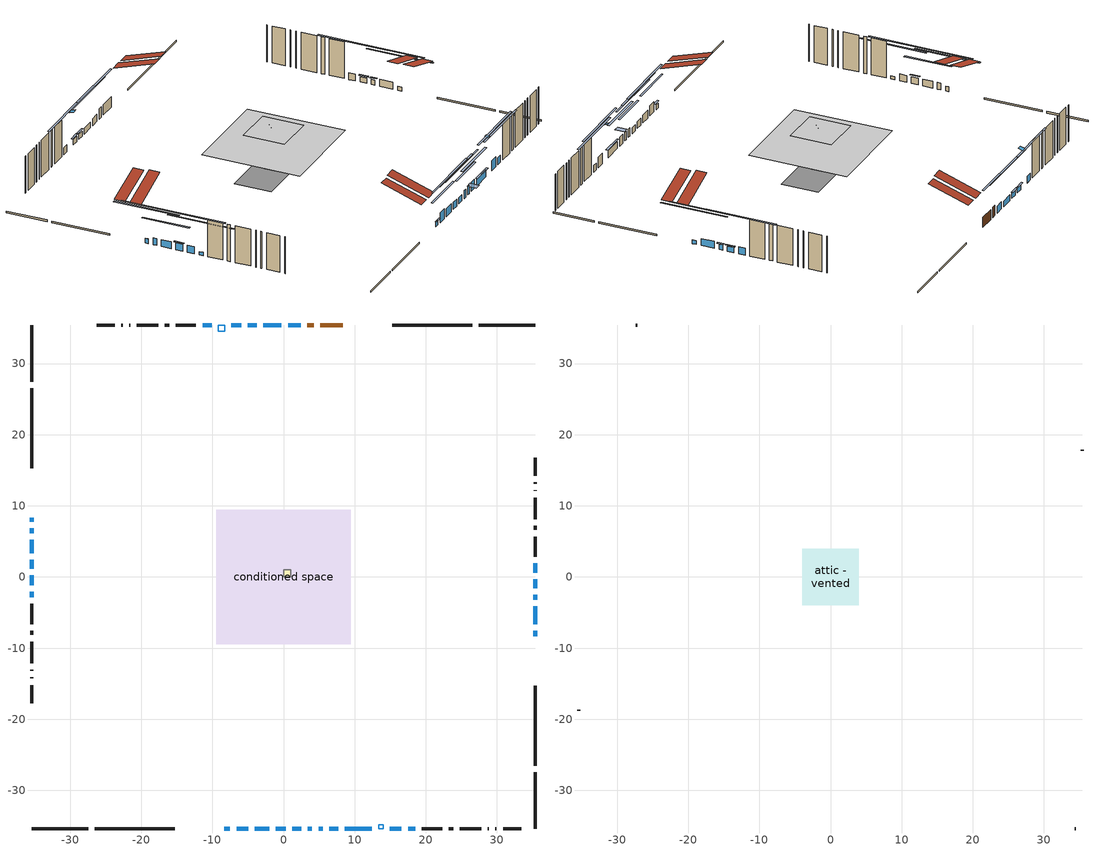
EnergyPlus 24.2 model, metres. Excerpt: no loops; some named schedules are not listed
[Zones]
air source heat pump airloop ret air zone
 floor adiabatic (AdiabaticConst): 0,0 0,1 1,1 1,0 z0
 wall adiabatic (AdiabaticConst): 1,0 1,1 0,1 0,0 1,0 z0:1
 ceiling adiabatic (AdiabaticConst): 1,0 1,1 0,1 0,0 z1
conditioned space
 floor outside (Floor1 construction): -1.18,-1.18 -1.18,1.18 1.18,1.18 1.18,-1.18 z0
 floor adiabatic (AdiabaticFloorConstruction): -9.48,-9.48 -9.48,9.48 9.48,9.48 9.48,-9.48 z4.88
 floor foundation (Slab1 construction): -8.59,-3.6 -8.59,3.6 8.59,3.6 8.59,-3.6 z0
 wall outside (RimJoist1 construction): 35.42,35.42 27.43,35.42 / -35.42,-35.42 -27.43,-35.42 / -35.42,35.42 -35.42,27.43 / 35.42,-35.42 35.42,-27.43 z0:0.3
 wall outside (RimJoist2 construction): 26.5,35.42 15.3,35.42 / -26.5,-35.42 -15.3,-35.42 / -35.42,26.5 -35.42,15.3 / 35.42,-26.5 35.42,-15.3 z0:0.3
 wall outside (AdiabaticWallConstruction 1): 8.35,35.42 5.16,35.42 / 4.23,35.42 3.34,35.42 z0:2.03
 wall outside (AdiabaticWallConstruction): -8.35,-35.42 -7.53,-35.42 / -35.42,8.35 -35.42,7.79 z0:0.92; 35.42,-8.35 35.42,-7.58 z0:0.76; 35.42,-6.66 35.42,-4.11 / 2.42,35.42 0.64,35.42 / -1.06,-35.42 0.31,-35.42 / -35.42,6.86 -35.42,6.17 / -35.42,5.25 -35.42,3.34 / 35.42,0.63 35.42,1.9 / 8.61,-35.42 12.43,-35.42 / -35.42,2.41 -35.42,1.14 / -10.1,35.42 -11.38,35.42 / 17.51,-35.42 18.53,-35.42 / -35.42,0.21 -35.42,-1.16 z0:1.37; -0.29,35.42 -2.83,35.42 z0:1.12; -6.61,-35.42 -4.95,-35.42 / 14.93,-35.42 16.58,-35.42 z0:2.03; -4.02,-35.42 -1.99,-35.42 z0:1.58; 1.24,-35.42 2.51,-35.42 z0:1.17; 3.44,-35.42 4,-35.42 / 4.92,-35.42 5.48,-35.42 z0:1.63; 35.42,-3.19 35.42,-2.5 / 35.42,-1.57 35.42,-0.3 / -3.76,35.42 -5.03,35.42 / -5.96,35.42 -7.33,35.42 z0:1.02; 6.41,-35.42 7.68,-35.42 z0:1.78; -35.42,-2.09 -35.42,-2.85 z0:0.61
 wall outside (Wall1 construction): -12.3,35.42 -15.16,35.42 / 19.45,-35.42 22.31,-35.42 / -35.42,-3.78 -35.42,-6.64 / 35.42,2.83 35.42,5.69 z0:7.32
 wall outside (Wall2 construction): -16.09,35.42 -16.68,35.42 / 23.24,-35.42 23.83,-35.42 / -35.42,-7.57 -35.42,-8.15 / 35.42,6.62 35.42,7.2 z0:7.32
 wall outside (Wall3 construction): -17.61,35.42 -20.64,35.42 / 24.76,-35.42 27.79,-35.42 / -35.42,-9.08 -35.42,-12.11 / 35.42,8.13 35.42,11.17 z0:7.32
 wall outside (Wall4 construction): -21.57,35.42 -21.68,35.42 / 28.72,-35.42 28.83,-35.42 / -35.42,-13.04 -35.42,-13.15 / 35.42,12.1 35.42,12.21 z0:7.32
 wall outside (Wall5 construction): -22.61,35.42 -22.78,35.42 / 29.76,-35.42 29.93,-35.42 / -35.42,-14.08 -35.42,-14.25 / 35.42,13.13 35.42,13.31 z0:7.32
 wall outside (Wall6 construction): -23.71,35.42 -26.26,35.42 / 30.86,-35.42 33.41,-35.42 / -35.42,-15.18 -35.42,-17.73 / 35.42,14.23 35.42,16.78 z0:7.32
 window (WindowConstruction 23): -8.35,-35.42 -7.53,-35.42 z0:0.91
 window (WindowConstruction 6): 35.42,-8.35 35.42,-7.59 z0:0.76
 window (WindowConstruction 7): 35.42,-6.66 35.42,-4.11 z0:1.37
 window (WindowConstruction 8): 2.42,35.42 0.64,35.42 z0:1.37
 window (WindowConstruction 9): -0.29,35.42 -2.83,35.42 z0:1.12
 window (WindowConstruction 10): -6.61,-35.42 -4.95,-35.42 z0:2.03
 window (WindowConstruction 11): -4.02,-35.42 -1.99,-35.42 z0:1.58
 window (WindowConstruction 12): -1.06,-35.42 0.31,-35.42 z0:1.37
 window (WindowConstruction 24): -35.42,8.35 -35.42,7.79 z0:0.91
 window (WindowConstruction 13): 1.24,-35.42 2.51,-35.42 z0:1.17
 window (WindowConstruction 14): -35.42,6.86 -35.42,6.18 z0:1.37
 window (WindowConstruction 15): -35.42,5.25 -35.42,3.34 z0:1.37
 window (WindowConstruction 25): 3.44,-35.42 4,-35.42 z0:1.62
 window (WindowConstruction 26): 4.92,-35.42 5.48,-35.42 z0:1.62
 window (WindowConstruction 16): 35.42,-3.19 35.42,-2.5 z0:1.01
 window (WindowConstruction 17): 35.42,-1.57 35.42,-0.3 z0:1.01
 window (WindowConstruction 18): -3.76,35.42 -5.03,35.42 z0:1.01
 window (WindowConstruction 19): -5.96,35.42 -7.33,35.42 z0:1.01
 window (WindowConstruction): 35.42,0.63 35.42,1.9 z0:1.37
 window (WindowConstruction 20): 6.41,-35.42 7.68,-35.42 z0:1.78
 window (WindowConstruction 21): 8.61,-35.42 12.42,-35.42 z0:1.37
 window (WindowConstruction 22): -35.42,2.41 -35.42,1.14 z0:1.37
 window (WindowConstruction 1): -10.1,35.42 -11.38,35.42 z0:1.37
 window (WindowConstruction 2): 14.93,-35.42 16.58,-35.42 z0:2.03
 window (WindowConstruction 3): 17.51,-35.42 18.53,-35.42 z0:1.37
 window (WindowConstruction 4): -35.42,0.21 -35.42,-1.16 z0:1.37
 window (WindowConstruction 5): -35.42,-2.09 -35.42,-2.85 z0:0.61
 door (Door): 8.35,35.42 5.16,35.42 z0:2.03
 door (Door 1): 4.23,35.42 3.34,35.42 z0:2.03
 ceiling adiabatic (AdiabaticFloorConstruction): 9.48,-9.48 9.48,9.48 -9.48,9.48 -9.48,-9.48 z4.88
 roof outside (Roof1 construction): -1.61,1.61 -1.61,-1.61 1.61,-1.61 1.61,1.61 z7.32
 roof outside (Roof2 construction): -0.75,0.75 -0.75,-0.75 0.75,-0.75 0.75,0.75 z7.32
 roof outside (Roof4 construction): 9.28,35.42,7.32 9.28,27.38,10 11.4,27.38,10 11.4,35.42,7.32; -9.28,-35.42,7.32 -9.28,-27.38,10 -11.4,-27.38,10 -11.4,-35.42,7.32; -35.42,9.28,7.32 -27.38,9.28,10 -27.38,11.4,10 -35.42,11.4,7.32; 35.42,-9.28,7.32 27.38,-9.28,10 27.38,-11.4,10 35.42,-11.4,7.32
 roof outside (AdiabaticRoofConstruction): -9.18,35.42,7.31 -9.18,34.55,7.6 -8.26,34.55,7.6 -8.26,35.42,7.31; 14,-35.42,7.31 14,-34.8,7.52 13.35,-34.8,7.52 13.35,-35.42,7.31
 skylight (SkylightConstruction): -9.18,35.42,7.32 -9.18,34.55,7.6 -8.26,34.55,7.6 -8.26,35.42,7.32
 skylight (SkylightConstruction 1): 14,-35.42,7.32 14,-34.8,7.52 13.35,-34.8,7.52 13.35,-35.42,7.32
furnace airloop ret air zone
 floor adiabatic (AdiabaticConst): 0,0 0,1 1,1 1,0 z0
 wall adiabatic (AdiabaticConst): 0,1 0,0 1,0 1,1 0,1 z0:1
 ceiling adiabatic (AdiabaticConst): 1,0 1,1 0,1 0,0 z1
attic - vented
 floor to conditioned space (Floor2 construction Reversed): -3.98,-3.98 -3.98,3.98 3.98,3.98 3.98,-3.98 z7.32
 wall outside (Wall7 construction): -27.19,35.42 -27.34,35.42 / 34.33,-35.42 34.49,-35.42 / -35.42,-18.66 -35.42,-18.81 / 35.42,17.71 35.42,17.87 z0:7.32
 roof outside (Roof3 construction): 12.32,35.42,7.32 12.32,27.66,9.9 14.37,27.66,9.9 14.37,35.42,7.32; -12.32,-35.42,7.32 -12.32,-27.66,9.9 -14.37,-27.66,9.9 -14.37,-35.42,7.32; -35.42,12.32,7.32 -27.66,12.32,9.9 -27.66,14.37,9.9 -35.42,14.37,7.32; 35.42,-12.32,7.32 27.66,-12.32,9.9 27.66,-14.37,9.9 35.42,-14.37,7.32
shading: -7.24,-35.42 -8.65,-35.42 -8.65,-35.72 -7.24,-35.72 z1.21; 35.42,-1.49 35.42,-14.45 35.72,-14.45 35.72,-1.49 z6.86; 35.42,1.98 35.42,-12.76 35.72,-12.76 35.72,1.98 z7.47; -5.46,35.42 8.51,35.42 8.51,35.72 -5.46,35.72 z7.47; -8.93,35.42 5.81,35.42 5.81,35.72 -8.93,35.72 z7.22; -1.29,-35.42 -10.27,-35.42 -10.27,-35.72 -1.29,-35.72 z5.69; 4.11,-35.42 -10.12,-35.42 -10.12,-35.72 4.11,-35.72 z7.67; 6.41,-35.42 -7.16,-35.42 -7.16,-35.72 6.41,-35.72 z7.47; -35.42,1.69 -35.42,14.45 -35.72,14.45 -35.72,1.69 z7.01; 8.61,-35.42 -4.86,-35.42 -4.86,-35.72 8.61,-35.72 z7.27; -35.42,0.08 -35.42,12.96 -35.72,12.96 -35.72,0.08 z7.47; -35.42,-0.32 -35.42,8.91 -35.72,8.91 -35.72,-0.32 z5.03; 7.66,-35.42 -0.22,-35.42 -0.22,-35.72 7.66,-35.72 z5.29; 5.78,-35.42 4.63,-35.42 4.63,-37.25 5.78,-37.25 z1.92; 35.42,-2.2 35.42,-3.48 35.72,-3.48 35.72,-2.2 z1.31; 35.42,0 35.42,-1.87 35.72,-1.87 35.72,0 z1.31; -5.33,35.42 -3.46,35.42 -3.46,35.72 -5.33,35.72 z1.31; -7.63,35.42 -5.66,35.42 -5.66,35.72 -7.63,35.72 z1.31; 35.42,8 35.42,-5.47 35.72,-5.47 35.72,8 z7.47; 12.03,-35.42 2.06,-35.42 2.06,-35.83 12.03,-35.83 z6.13; 12.72,-35.42 8.31,-35.42 8.31,-35.72 12.72,-35.72 z1.67; -35.42,0.84 -35.42,2.71 -35.72,2.71 -35.72,0.84 z1.67; -17.47,35.42 -4.01,35.42 -4.01,35.72 -17.47,35.72 z7.47; 22.68,-35.42 8.83,-35.42 8.83,-35.72 22.68,-35.72 z8.13; 24.62,-35.42 11.41,-35.42 11.41,-35.72 24.62,-35.72 z7.47; -35.42,-7.26 -35.42,6.31 -35.72,6.31 -35.72,-7.26 z7.47; -35.42,-8.95 -35.42,4.01 -35.72,4.01 -35.72,-8.95 z6.71
[Building]
Building 1: Terrain=Suburbs
[Site:Location]
Halifax Intl AP_NS: Latitude {deg}=44.88; Longitude {deg}=-63.51; Time Zone {hr}=-4; Elevation {m}=145; Keep Site Location Information=Yes
[Site:GroundTemperature:Shallow]
3.15511, 1.33576, 1.19006, 2.05344, 5.51939, 8.9692, 11.96, 13.8546, 14.0156, 12.4746, 9.56009, 6.2161
[Site:WaterMainsTemperature]
Calculation Method=Schedule; Temperature Schedule=mains temperature schedule
[Material] Roughness=Rough; Thermal Absorptance=0.9
Name | Thickness {m} | Conductivity {W/m-K} | Density {kg/m3} | Specific Heat {J/kg-K} | Solar Absorptance | Visible Absorptance
asphalt or fiberglass shingles | 0.00635 | 0.162714 | 1121.4 | 1465.45 | 0.4 | 0.4
asphalt or fiberglass shingles 1 | 0.00635 | 0.162714 | 1121.4 | 1465.45 | 0.7 | 0.7
ceiling loosefill ins | 0.254 | 0.0480833 | 16.02 | 1046.75 | 0.7 | 0.7
ceiling stud and cavity | 0.1397 | 0.0853088 | 65.682 | 1177.47 | 0.7 | 0.7
concrete 4.0 in. | 0.1016 | 1.803125 | 2242.8 | 837.4 | 0.7 | 0.7
door material | 0.04445 | 0.0451087 | 512.64 | 1214.23 | 0.7 | 0.7
floor covering | 0.0127 | 0.0433444 | 54.468 | 1339.84 | 0.6 | 0.6
floor rigid ins; rim joist rigid ins; wall rigid ins | 0.051816 | 0.029427 | 32.04 | 1214.23 | 0.7 | 0.7
floor rigid ins 1; roof rigid ins 1; wall rigid ins 1 | 0.512978 | 0.029427 | 32.04 | 1214.23 | 0.7 | 0.7
floor stud and cavity | 0.1397 | 0.0911719 | 92.3553 | 1139.71 | 0.7 | 0.7
floor stud and cavity 1 | 0.1397 | 1.75129 | 37.0049 | 1207.88 | 0.7 | 0.7
furniture material conditioned space 1 | 0.1524 | 0.115458 | 640.8 | 1214.23 | 0.6 | 0.6
gypsum board | 0.0127 | 0.160291 | 801 | 837.4 | 0.6 | 0.6
interior vertical ins | 0.025908 | 0.029427 | 32.04 | 1214.23 | 0.7 | 0.7
osb sheathing 0.5 in. | 0.0127 | 0.115458 | 512.64 | 1214.23 | 0.7 | 0.7
osb sheathing 0.75 in. | 0.01905 | 0.115458 | 512.64 | 1214.23 | 0.7 | 0.7
osb sheathing 2.0 in. | 0.0508 | 0.115458 | 512.64 | 1214.23 | 0.7 | 0.7
rim joist stud and cavity | 0.0508 | 0.0406006 | 125.044 | 1163.47 | 0.6 | 0.6
roof rigid ins | 0.103632 | 0.029427 | 32.04 | 1214.23 | 0.7 | 0.7
roof stud and cavity | 0.2032 | 0.215324 | 78.34581 | 1123.46 | 0.7 | 0.7
roof stud and cavity 1 | 0.2032 | 0.461716 | 78.34581 | 1123.46 | 0.7 | 0.7
roof stud and cavity 2 | 0.2032 | 0.1478 | 78.34581 | 1123.46 | 0.7 | 0.7
roof stud and cavity 3 | 0.18415 | 1.78685 | 37.0049 | 1207.88 | 0.6 | 0.6
slab rigid ins | 0.0282397 | 0.029427 | 32.04 | 1214.23 | 0.7 | 0.7
wall stud and cavity | 0.1397 | 0.208241 | 139.0536 | 1170.24 | 0.7 | 0.7
wall stud and cavity 1 | 0.1397 | 0.287465 | 139.0536 | 1170.24 | 0.7 | 0.7
wall stud and cavity 2 | 0.1397 | 0.24189 | 139.0536 | 1170.24 | 0.7 | 0.7
wall stud and cavity 3 | 0.1397 | 0.0767295 | 139.0536 | 1170.24 | 0.7 | 0.7
wall stud and cavity 4 | 0.1397 | 0.120943 | 139.0536 | 1170.24 | 0.7 | 0.7
wall stud and cavity 5 | 0.1397 | 0.220388 | 139.0536 | 1170.24 | 0.7 | 0.7
wall stud and cavity 6 | 0.0889 | 6.9971 | 50.32683 | 1063.81 | 0.6 | 0.6
wall stud and cavity 7 | 0.0889 | 0.380278 | 52.3479 | 1209.89 | 0.7 | 0.7
wall stud and cavity 8 | 0.0889 | 0.391764 | 83.0341 | 1211.67 | 0.7 | 0.7
wood siding | 0.0254 | 0.102417 | 544.68 | 1172.36 | 0.4 | 0.4
wood siding 1 | 0.00254 | 0.102417 | 544.68 | 1172.36 | 0.4 | 0.4
wood siding 2; wood siding 3; wood siding 4 | 0.0254 | 0.102417 | 544.68 | 1172.36 | 0.7 | 0.7
[Material:NoMass]
Adiabatic: Roughness=Rough; Thermal Resistance {m2-K/W}=176.1; Thermal Absorptance=0.9; Solar Absorptance=0.7; Visible Absorptance=0.7
[WindowMaterial:SimpleGlazingSystem]
Name | U-Factor {W/m2-K} | Solar Heat Gain Coefficient
SkylightMaterial | 6.32238 | 0.731
WindowMaterial | 2.3064 | 0.54
WindowMaterial 1 | 3.95246 | 0.67
WindowMaterial 10 | 2.25246 | 0.57
WindowMaterial 11 | 2.430184 | 0.46
WindowMaterial 12 | 2.34104 | 0.52
WindowMaterial 13 | 2.268361 | 0.56
WindowMaterial 14 | 2.42905 | 0.46
WindowMaterial 15 | 2.48015 | 0.42
WindowMaterial 16 | 2.404633 | 0.47
WindowMaterial 2 | 2.32855 | 0.53
WindowMaterial 3 | 2.38419 | 0.49
WindowMaterial 4 | 2.50343 | 0.41
WindowMaterial 5 | 2.478447 | 0.43
WindowMaterial 6 | 2.26098 | 0.57
WindowMaterial 7 | 2.33139 | 0.53
WindowMaterial 8 | 2.126411 | 0.65
WindowMaterial 9 | 2.32741 | 0.53
[Construction]
AdiabaticConst: Adiabatic
AdiabaticFloorConstruction: floor stud and cavity 1, floor rigid ins 1, osb sheathing 0.75 in., floor covering
AdiabaticRoofConstruction: asphalt or fiberglass shingles 1, roof rigid ins 1, osb sheathing 0.75 in., roof stud and cavity 3
AdiabaticWallConstruction: wood siding 3, wall rigid ins 1, wall stud and cavity 7, gypsum board
AdiabaticWallConstruction 1: wood siding 4, wall rigid ins 1, wall stud and cavity 7, gypsum board
Door; Door 1: door material
Floor1 construction: floor stud and cavity, floor rigid ins, osb sheathing 0.75 in., floor covering
Floor2 construction Reversed: gypsum board, ceiling stud and cavity, ceiling loosefill ins
furniture construction conditioned space 1: furniture material conditioned space 1
PartitionWallConstruction: gypsum board, wall stud and cavity 8, gypsum board
RimJoist1 construction; RimJoist2 construction: wood siding 2, rim joist rigid ins, osb sheathing 2.0 in., rim joist stud and cavity
Roof1 construction: asphalt or fiberglass shingles, roof rigid ins, osb sheathing 0.75 in., roof stud and cavity, gypsum board
Roof2 construction: asphalt or fiberglass shingles, roof rigid ins, osb sheathing 0.75 in., roof stud and cavity 1, gypsum board
Roof3 construction: asphalt or fiberglass shingles
Roof4 construction: asphalt or fiberglass shingles, roof rigid ins, osb sheathing 0.75 in., roof stud and cavity 2, gypsum board
SkylightConstruction; SkylightConstruction 1: SkylightMaterial
Slab1 construction: slab rigid ins, concrete 4.0 in.
Wall1 construction: wood siding, wall rigid ins, osb sheathing 0.5 in., wall stud and cavity, gypsum board
Wall2 construction: wood siding, wall rigid ins, osb sheathing 0.5 in., wall stud and cavity 1, gypsum board
Wall3 construction: wood siding, wall rigid ins, osb sheathing 0.5 in., wall stud and cavity 2, gypsum board
Wall4 construction: wood siding, osb sheathing 0.5 in., wall stud and cavity 3, gypsum board
Wall5 construction: wood siding, wall rigid ins, osb sheathing 0.5 in., wall stud and cavity 4, gypsum board
Wall6 construction: wood siding, wall rigid ins, osb sheathing 0.5 in., wall stud and cavity 5, gypsum board
Wall7 construction: wood siding 1, wall stud and cavity 6
WindowConstruction; WindowConstruction 1; WindowConstruction 21; WindowConstruction 22; WindowConstruction 7: WindowMaterial
WindowConstruction 10; WindowConstruction 2: WindowMaterial 1
WindowConstruction 11: WindowMaterial 8
WindowConstruction 12; WindowConstruction 14; WindowConstruction 4: WindowMaterial 3
WindowConstruction 13: WindowMaterial 9
WindowConstruction 15: WindowMaterial 10
WindowConstruction 16; WindowConstruction 19: WindowMaterial 11
WindowConstruction 17; WindowConstruction 18: WindowMaterial 12
WindowConstruction 20: WindowMaterial 13
WindowConstruction 23: WindowMaterial 14
WindowConstruction 24: WindowMaterial 15
WindowConstruction 25; WindowConstruction 26: WindowMaterial 16
WindowConstruction 3: WindowMaterial 2
WindowConstruction 5: WindowMaterial 4
WindowConstruction 6: WindowMaterial 5
WindowConstruction 8: WindowMaterial 6
WindowConstruction 9: WindowMaterial 7
[Zone] Multiplier=1
Name | Volume {m3} | Part of Total Floor Area
air source heat pump airloop ret air zone; furnace airloop ret air zone | 1 | No
attic - vented | 26.6188 | Yes
conditioned space | 891.6 | Yes
[Space]
Name | Zone | Space Type | Volume {m3}
air source heat pump airloop ret air space | air source heat pump airloop ret air zone | Plenum Space Type
attic - vented 1 | attic - vented |  | 26.6188
conditioned space 1 | conditioned space |  | 891.6
furnace airloop ret air space | furnace airloop ret air zone | Plenum Space Type
[SpaceList]
Plenum Space Type: furnace airloop ret air space, air source heat pump airloop ret air space
[OtherEquipment] Design Level Calculation Method=EquipmentLevel
Name | Fuel Type | Zone or ZoneList or Space or SpaceList | Schedule | Design Level {W} | Fraction Latent | Fraction Radiant | Fraction Lost
air source heat pump airloop_0 RetCondToRP; air source heat pump airloop_0 RetSensLkToRP | None | air source heat pump airloop ret air space | Always On Discrete | 0 | 0 | 0 | 0
air source heat pump airloop_0 RetLatLkToRP | None | air source heat pump airloop ret air space | Always On Discrete | 0 | 1 | 0 | 0
air source heat pump airloop_0 RetCondToDZ; air source heat pump airloop_0 SupCondToDZ; air source heat pump airloop_0 SupSensLkToDZ; furnace airloop_0 RetCondToDZ; furnace airloop_0 SupCondToDZ; furnace airloop_0 SupSensLkToDZ | None | attic - vented 1 | Always On Discrete | 0 | 0 | 0 | 0
air source heat pump airloop_0 SupLatLkToDZ; furnace airloop_0 SupLatLkToDZ | None | attic - vented 1 | Always On Discrete | 0 | 1 | 0 | 0
air source heat pump airloop_0 SupCondToLv; air source heat pump airloop_0 SupSensLkToCond; furnace airloop_0 SupCondToLv; furnace airloop_0 SupSensLkToCond; mech vent house fan sensible load | None | conditioned space 1 | Always On Discrete | 0 | 0 | 0 | 0
air source heat pump airloop_0 SupLatLkToCond; furnace airloop_0 SupLatLkToCond; mech vent house fan latent load | None | conditioned space 1 | Always On Discrete | 0 | 1 | 0 | 0
clothes dryer 1 | Electricity | conditioned space 1 | clothes dryer schedule | 0 | 0.015 | 0.081 | 0.85
cooking range 1 | Electricity | conditioned space 1 | cooking range schedule | 0 | 0.08 | 0.432 | 0.2
general water use latent | None | conditioned space 1 | general water use schedule | 62.594 | 1 | 0 | 0
general water use sensible | None | conditioned space 1 | general water use schedule | -61.6891 | 0 | 0.6 | 0
water heater energy adjustment1 | Electricity | conditioned space 1 | Always On Discrete | 0.01 | 0 | 0 | 1
furnace airloop_0 RetCondToRP; furnace airloop_0 RetSensLkToRP | None | furnace airloop ret air space | Always On Discrete | 0 | 0 | 0 | 0
furnace airloop_0 RetLatLkToRP | None | furnace airloop ret air space | Always On Discrete | 0 | 1 | 0 | 0
[ZoneInfiltration:DesignFlowRate] Schedule=Always On Discrete; Design Flow Rate Calculation Method=Flow/Zone; Design Flow Rate {m3/s}=0
Name | Zone or ZoneList or Space or SpaceList
attic_vented 1 duct leakage imbalance infil flow | attic - vented 1
infil flow; natural vent flow; whole house fan flow | conditioned space 1
[ZoneInfiltration:EffectiveLeakageArea]
infil attic - vented 1: Zone or Space=attic - vented 1; Schedule=Always On Discrete; Effective Air Leakage Area {cm2}=2271.76; Stack Coefficient=0.00068848; Wind Coefficient=1.77283e-05
[ZoneMixing] Schedule=Always On Continuous; Design Flow Rate Calculation Method=Flow/Zone; Design Flow Rate {m3/s}=0
Name | Zone or Space | Source Zone or Space
air source heat pump airloop_0 ZoneMixCondToDZ mix; furnace airloop_0 ZoneMixCondToDZ mix; whole house fan mix | attic - vented | conditioned space
air source heat pump airloop_0 ZoneMixDZToCond mix; furnace airloop_0 ZoneMixDZToCond mix | conditioned space | attic - vented
[SurfaceProperty:ExposedFoundationPerimeter]
Slab1: Exposed Perimeter Calculation Method=TotalExposedPerimeter; Total Exposed Perimeter {m}=48.768
[InternalMass] Zone or ZoneList=conditioned space; Space or SpaceList=conditioned space 1
Name | Construction | Surface Area {m2}
furniture mass conditioned space 1 | furniture construction conditioned space 1 | 195.448
partition wall mass | PartitionWallConstruction | 488.619
[Lights]
interior lighting: Zone or ZoneList or Space or SpaceList=conditioned space 1; Schedule=interior lighting schedule; Design Level Calculation Method=LightingLevel; Lighting Level {W}=343.2; Return Air Fraction=0; Fraction Radiant=0.6; Fraction Visible=0.2; Fraction Replaceable=1
[People]
occupants: Zone or ZoneList or Space or SpaceList=conditioned space 1; Number of People Schedule=occupants schedule; Number of People Calculation Method=People; Number of People=3; Fraction Radiant=0.314171; Sensible Heat Fraction=0.56303; Activity Level Schedule=occupants activity schedule; Carbon Dioxide Generation Rate {m3/s-W}=0; Enable ASHRAE 55 Comfort Warnings=No; Mean Radiant Temperature Calculation Type=EnclosureAveraged
[ElectricEquipment] Zone or ZoneList or Space or SpaceList=conditioned space 1; Design Level Calculation Method=EquipmentLevel
Name | Schedule | Design Level {W} | Fraction Latent | Fraction Radiant | Fraction Lost
clothes dryer | clothes dryer schedule | 140.772 | 0.015 | 0.081 | 0.85
clothes washer | clothes washer schedule | 32.1985 | 0.03 | 0.162 | 0.7
cooking range | cooking range schedule | 215.147 | 0.08 | 0.432 | 0.2
dishwasher | dishwasher schedule | 66.8632 | 0.3 | 0.18 | 0.4
fridge | fridge schedule | 72.9452 | 0 | 0.6 | 0
mech vent bath fan 0 | mech vent bath fan 0 schedule | 100.4 | 0 | 0 | 1
mech vent bath fan 1 | mech vent bath fan 1 schedule | 100.4 | 0 | 0 | 1
mech vent bath fan 2 | mech vent bath fan 2 schedule | 100.4 | 0 | 0 | 1
mech vent bath fan 3 | mech vent bath fan 3 schedule | 100.4 | 0 | 0 | 1
mech vent house fan | mech vent house fan schedule | 0 | 0 | 0 | 1
mech vent house fan cfis | mech vent house fan cfis schedule | 0 | 0 | 0 | 0
mech vent range fan 0 | mech vent range fan 0 schedule | 57 | 0 | 0 | 1
misc plug loads | misc plug loads schedule | 494.7 | 0.045 | 0.513 | 0.1
whole house fan | Always On Discrete | 0 | 0 | 0 | 1
[AirLoopHVAC:ReturnPlenum]
Name | Zone
Air Loop HVAC Return Plenum 2 | air source heat pump airloop ret air zone
Air Loop HVAC Return Plenum 1 | furnace airloop ret air zone
[Foundation:Kiva]
Foundation Kiva 1: Initial Indoor Air Temperature {C}=18; Interior Vertical Insulation Material=interior vertical ins; Interior Vertical Insulation Depth {m}=0.1016; Wall Height Above Grade {m}=0.1016; Wall Depth Below Slab {m}=0.2032
[Foundation:Kiva:Settings]
Soil Conductivity {W/m-K}=0.849921; Soil Density {kg/m3}=1842.3; Soil Specific Heat {J/kg-K}=418.7; Ground Solar Absorptivity=0.9; Ground Thermal Absorptivity=0.9; Ground Surface Roughness {m}=0.03; Far-Field Width {m}=40; Deep-Ground Boundary Condition=ZeroFlux; Deep-Ground Depth {m}=40; Minimum Cell Dimension {m}=0.2; Maximum Cell Growth Coefficient=3; Simulation Timestep=Timestep
[Exterior:Lights]
exterior lighting: Schedule=exterior lighting schedule; Design Level {W}=75.6
[EnergyManagementSystem:Sensor] Output:Variable or Output:Meter Index Key=attic - vented
Name | Output:Variable or Output:Meter
air_source_heat_pump_airloop_0_DZ_T_s; furnace_airloop_0_DZ_T_s | Zone Air Temperature
air_source_heat_pump_airloop_0_DZ_W_s; furnace_airloop_0_DZ_W_s | Zone Mean Air Humidity Ratio
[Schedule:Constant]
Name | Hourly Value
Always On Discrete; Always On Continuous; mech vent house fan schedule; mech vent house fan cfis schedule | 1
occupants activity schedule | 117.228
fridge schedule | 0
[Schedule:Week:Daily]
interior lighting schedule Week Rule - Jan1-Jan27: interior lighting schedule day, interior lighting schedule day, interior lighting schedule day, interior lighting schedule day, interior lighting schedule day, interior lighting schedule day, interior lighting schedule day, interior lighting schedule default day, interior lighting schedule default day, interior lighting schedule default day, interior lighting schedule default day, interior lighting schedule default day
interior lighting schedule Week Rule - Jan28-Feb3: interior lighting schedule day, interior lighting schedule day, interior lighting schedule day, interior lighting schedule day, interior lighting schedule day 1, interior lighting schedule day 1, interior lighting schedule day 1, interior lighting schedule default day, interior lighting schedule default day, interior lighting schedule default day, interior lighting schedule default day, interior lighting schedule default day
interior lighting schedule Week Rule - Feb4-Feb24: interior lighting schedule day 1, interior lighting schedule day 1, interior lighting schedule day 1, interior lighting schedule day 1, interior lighting schedule day 1, interior lighting schedule day 1, interior lighting schedule day 1, interior lighting schedule default day, interior lighting schedule default day, interior lighting schedule default day, interior lighting schedule default day, interior lighting schedule default day
interior lighting schedule Week Rule - Feb25-Mar3: interior lighting schedule day 1, interior lighting schedule day 1, interior lighting schedule day 1, interior lighting schedule day 1, interior lighting schedule day 2, interior lighting schedule day 2, interior lighting schedule day 2, interior lighting schedule default day, interior lighting schedule default day, interior lighting schedule default day, interior lighting schedule default day, interior lighting schedule default day
interior lighting schedule Week Rule - Mar4-Mar31: interior lighting schedule day 2, interior lighting schedule day 2, interior lighting schedule day 2, interior lighting schedule day 2, interior lighting schedule day 2, interior lighting schedule day 2, interior lighting schedule day 2, interior lighting schedule default day, interior lighting schedule default day, interior lighting schedule default day, interior lighting schedule default day, interior lighting schedule default day
interior lighting schedule Week Rule - Apr1-Apr28: interior lighting schedule day 3, interior lighting schedule day 3, interior lighting schedule day 3, interior lighting schedule day 3, interior lighting schedule day 3, interior lighting schedule day 3, interior lighting schedule day 3, interior lighting schedule default day, interior lighting schedule default day, interior lighting schedule default day, interior lighting schedule default day, interior lighting schedule default day
interior lighting schedule Week Rule - Apr29-May5: interior lighting schedule day 3, interior lighting schedule day 3, interior lighting schedule day 4, interior lighting schedule day 4, interior lighting schedule day 4, interior lighting schedule day 4, interior lighting schedule day 4, interior lighting schedule default day, interior lighting schedule default day, interior lighting schedule default day, interior lighting schedule default day, interior lighting schedule default day
interior lighting schedule Week Rule - May6-May26: interior lighting schedule day 4, interior lighting schedule day 4, interior lighting schedule day 4, interior lighting schedule day 4, interior lighting schedule day 4, interior lighting schedule day 4, interior lighting schedule day 4, interior lighting schedule default day, interior lighting schedule default day, interior lighting schedule default day, interior lighting schedule default day, interior lighting schedule default day
interior lighting schedule Week Rule - May27-Jun2: interior lighting schedule day 4, interior lighting schedule day 4, interior lighting schedule day 4, interior lighting schedule day 4, interior lighting schedule day 4, interior lighting schedule day 5, interior lighting schedule day 5, interior lighting schedule default day, interior lighting schedule default day, interior lighting schedule default day, interior lighting schedule default day, interior lighting schedule default day
clothes dryer schedule Week Rule - Jan1-Dec31: clothes dryer schedule day, clothes dryer schedule day, clothes dryer schedule day, clothes dryer schedule day, clothes dryer schedule day, clothes dryer schedule day, clothes dryer schedule day, clothes dryer schedule default day, clothes dryer schedule default day, clothes dryer schedule default day, clothes dryer schedule default day, clothes dryer schedule default day
cooking range schedule Week Rule - Jan1-Dec31: cooking range schedule day, cooking range schedule day, cooking range schedule day, cooking range schedule day, cooking range schedule day, cooking range schedule day, cooking range schedule day, cooking range schedule default day, cooking range schedule default day, cooking range schedule default day, cooking range schedule default day, cooking range schedule default day
general water use schedule Week Rule - Jan1-Dec31: general water use schedule day, general water use schedule day, general water use schedule day, general water use schedule day, general water use schedule day, general water use schedule day, general water use schedule day, general water use schedule default day, general water use schedule default day, general water use schedule default day, general water use schedule default day, general water use schedule default day
[Schedule:Year]
interior lighting schedule: interior lighting schedule Week Rule - Jan1-Jan27, 1, 1, 1, 27, interior lighting schedule Week Rule - Jan28-Feb3, 1, 28, 2, 3, interior lighting schedule Week Rule - Feb4-Feb24, 2, 4, 2, 24, interior lighting schedule Week Rule - Feb25-Mar3, 2, 25, 3, 3, interior lighting schedule Week Rule - Mar4-Mar31, 3, 4, 3, 31, interior lighting schedule Week Rule - Apr1-Apr28, 4, 1, 4, 28, interior lighting schedule Week Rule - Apr29-May5, 4, 29, 5, 5, interior lighting schedule Week Rule - May6-May26, 5, 6, 5, 26, interior lighting schedule Week Rule - May27-Jun2, 5, 27, 6, 2, interior lighting schedule Week Rule - Jun3-Jun30, 6, 3, 6, 30, interior lighting schedule Week Rule - Jul1-Jul28, 7, 1, 7, 28, interior lighting schedule Week Rule - Jul29-Aug4, 7, 29, 8, 4, interior lighting schedule Week Rule - Aug5-Aug25, 8, 5, 8, 25, interior lighting schedule Week Rule - Aug26-Sep1, 8, 26, 9, 1, interior lighting schedule Week Rule - Sep2-Sep29, 9, 2, 9, 29, interior lighting schedule Week Rule - Sep30-Oct6, 9, 30, 10, 6, interior lighting schedule Week Rule - Oct7-Oct27, 10, 7, 10, 27, interior lighting schedule Week Rule - Oct28-Nov3, 10, 28, 11, 3, interior lighting schedule Week Rule - Nov4-Nov24, 11, 4, 11, 24, interior lighting schedule Week Rule - Nov25-Dec1, 11, 25, 12, 1, interior lighting schedule Week Rule - Dec2-Dec31, 12, 2, 12, 31
occupants schedule: occupants schedule Week Rule - Jan1-Dec31, 1, 1, 12, 31
clothes dryer schedule: clothes dryer schedule Week Rule - Jan1-Dec31, 1, 1, 12, 31
clothes washer schedule: clothes washer schedule Week Rule - Jan1-Dec31, 1, 1, 12, 31
cooking range schedule: cooking range schedule Week Rule - Jan1-Dec31, 1, 1, 12, 31
dishwasher schedule: dishwasher schedule Week Rule - Jan1-Dec31, 1, 1, 12, 31
mech vent bath fan 0 schedule: mech vent bath fan 0 schedule Week Rule - Jan1-Dec31, 1, 1, 12, 31
mech vent bath fan 1 schedule: mech vent bath fan 1 schedule Week Rule - Jan1-Dec31, 1, 1, 12, 31
mech vent bath fan 2 schedule: mech vent bath fan 2 schedule Week Rule - Jan1-Dec31, 1, 1, 12, 31
mech vent bath fan 3 schedule: mech vent bath fan 3 schedule Week Rule - Jan1-Dec31, 1, 1, 12, 31
mech vent range fan 0 schedule: mech vent range fan 0 schedule Week Rule - Jan1-Dec31, 1, 1, 12, 31
misc plug loads schedule: misc plug loads schedule Week Rule - Jan1-Dec31, 1, 1, 12, 31
general water use schedule: general water use schedule Week Rule - Jan1-Dec31, 1, 1, 12, 31
exterior lighting schedule: exterior lighting schedule Week Rule - Jan1-Jan27, 1, 1, 1, 27, exterior lighting schedule Week Rule - Jan28-Feb3, 1, 28, 2, 3, exterior lighting schedule Week Rule - Feb4-Feb24, 2, 4, 2, 24, exterior lighting schedule Week Rule - Feb25-Mar3, 2, 25, 3, 3, exterior lighting schedule Week Rule - Mar4-Mar31, 3, 4, 3, 31, exterior lighting schedule Week Rule - Apr1-Apr28, 4, 1, 4, 28, exterior lighting schedule Week Rule - Apr29-May5, 4, 29, 5, 5, exterior lighting schedule Week Rule - May6-May26, 5, 6, 5, 26, exterior lighting schedule Week Rule - May27-Jun2, 5, 27, 6, 2, exterior lighting schedule Week Rule - Jun3-Jun30, 6, 3, 6, 30, exterior lighting schedule Week Rule - Jul1-Jul28, 7, 1, 7, 28, exterior lighting schedule Week Rule - Jul29-Aug4, 7, 29, 8, 4, exterior lighting schedule Week Rule - Aug5-Aug25, 8, 5, 8, 25, exterior lighting schedule Week Rule - Aug26-Sep1, 8, 26, 9, 1, exterior lighting schedule Week Rule - Sep2-Sep29, 9, 2, 9, 29, exterior lighting schedule Week Rule - Sep30-Oct6, 9, 30, 10, 6, exterior lighting schedule Week Rule - Oct7-Oct27, 10, 7, 10, 27, exterior lighting schedule Week Rule - Oct28-Nov3, 10, 28, 11, 3, exterior lighting schedule Week Rule - Nov4-Nov24, 11, 4, 11, 24, exterior lighting schedule Week Rule - Nov25-Dec1, 11, 25, 12, 1, exterior lighting schedule Week Rule - Dec2-Dec31, 12, 2, 12, 31
[Schedule:Compact]
mains temperature schedule: Through: 01/01, For: AllDays, Until: 24:00, 7.41, Through: 01/02, For: AllDays, Until: 24:00, 7.34833, Through: 01/03, For: AllDays, Until: 24:00, 7.28778, Through: 01/04, For: AllDays, Until: 24:00, 7.22889, Through: 01/05, For: AllDays, Until: 24:00, 7.17056, Through: 01/06, For: AllDays, Until: 24:00, 7.11333, Through: 01/07, For: AllDays, Until: 24:00, 7.05722, Through: 01/08, For: AllDays, Until: 24:00, 7.00167, Through: 01/09, For: AllDays, Until: 24:00, 6.94778, Through: 01/10, For: AllDays, Until: 24:00, 6.895, Through: 01/11, For: AllDays, Until: 24:00, 6.84333, Through: 01/12, For: AllDays, Until: 24:00, 6.79278, Through: 01/13, For: AllDays, Until: 24:00, 6.74389, Through: 01/14, For: AllDays, Until: 24:00, 6.69556, Through: 01/15, For: AllDays, Until: 24:00, 6.64889, Through: 01/16, For: AllDays, Until: 24:00, 6.60278, Through: 01/17, For: AllDays, Until: 24:00, 6.55833, Through: 01/18, For: AllDays, Until: 24:00, 6.515, Through: 01/19, For: AllDays, Until: 24:00, 6.47333, Through: 01/20, For: AllDays, Until: 24:00, 6.43278, Through: 01/21, For: AllDays, Until: 24:00, 6.39333, Through: 01/22, For: AllDays, Until: 24:00, 6.355, Through: 01/23, For: AllDays, Until: 24:00, 6.31833, Through: 01/24, For: AllDays, Until: 24:00, 6.28278, Through: 01/25, For: AllDays, Until: 24:00, 6.24889, Through: 01/26, For: AllDays, Until: 24:00, 6.21611, Through: 01/27, For: AllDays, Until: 24:00, 6.18444, Through: 01/28, For: AllDays, Until: 24:00, 6.15444, Through: 01/29, For: AllDays, Until: 24:00, 6.12556, Through: 01/30, For: AllDays, Until: 24:00, 6.09833, Through: 01/31, For: AllDays, Until: 24:00, 6.07222, Through: 02/01, For: AllDays, Until: 24:00, 6.04778, Through: 02/02, For: AllDays, Until: 24:00, 6.02444, Through: 02/03, For: AllDays, Until: 24:00, 6.00278, Through: 02/04, For: AllDays, Until: 24:00, 5.98222, Through: 02/05, For: AllDays, Until: 24:00, 5.96333, Through: 02/06, For: AllDays, Until: 24:00, 5.94556, Through: 02/07, For: AllDays, Until: 24:00, 5.92944, Through: 02/08, For: AllDays, Until: 24:00, 5.915, Through: 02/09, For: AllDays, Until: 24:00, 5.90167, Through: 02/10, For: AllDays, Until: 24:00, 5.89, Through: 02/11, For: AllDays, Until: 24:00, 5.87944, Through: 02/12, For: AllDays, Until: 24:00, 5.87056, Through: 02/13, For: AllDays, Until: 24:00, 5.86333, Through: 02/14, For: AllDays, Until: 24:00, 5.85722, Through: 02/15, For: AllDays, Until: 24:00, 5.85278, Through: 02/16, For: AllDays, Until: 24:00, 5.84944, Through: 02/17, For: AllDays, Until: 24:00, 5.84833, Through: 02/18, For: AllDays, Until: 24:00, 5.84778, Through: 02/19, For: AllDays, Until: 24:00, 5.84944, Through: 02/20, For: AllDays, Until: 24:00, 5.85167, Through: 02/21, For: AllDays, Until: 24:00, 5.85611, Through: 02/22, For: AllDays, Until: 24:00, 5.86167, Through: 02/23, For: AllDays, Until: 24:00, 5.86889, Through: 02/24, For: AllDays, Until: 24:00, 5.87722, Through: 02/25, For: AllDays, Until: 24:00, 5.88722, Through: 02/26, For: AllDays, Until: 24:00, 5.89889, Through: 02/27, For: AllDays, Until: 24:00, 5.91167, Through: 02/28, For: AllDays, Until: 24:00, 5.92611, Through: 03/01, For: AllDays, Until: 24:00, 5.94222, Through: 03/02, For: AllDays, Until: 24:00, 5.95944, Through: 03/03, For: AllDays, Until: 24:00, 5.97778, Through: 03/04, For: AllDays, Until: 24:00, 5.99778, Through: 03/05, For: AllDays, Until: 24:00, 6.01944, Through: 03/06, For: AllDays, Until: 24:00, 6.04222, Through: 03/07, For: AllDays, Until: 24:00, 6.06667, Through: 03/08, For: AllDays, Until: 24:00, 6.09222, Through: 03/09, For: AllDays, Until: 24:00, 6.11944, Through: 03/10, For: AllDays, Until: 24:00, 6.14778, Through: 03/11, For: AllDays, Until: 24:00, 6.17722, Through: 03/12, For: AllDays, Until: 24:00, 6.20833, Through: 03/13, For: AllDays, Until: 24:00, 6.24111, Through: 03/14, For: AllDays, Until: 24:00, 6.275, Through: 03/15, For: AllDays, Until: 24:00, 6.31, Through: 03/16, For: AllDays, Until: 24:00, 6.34667, Through: 03/17, For: AllDays, Until: 24:00, 6.38444, Through: 03/18, For: AllDays, Until: 24:00, 6.42333, Through: 03/19, For: AllDays, Until: 24:00, 6.46389, Through: 03/20, For: AllDays, Until: 24:00, 6.50556, Through: 03/21, For: AllDays, Until: 24:00, 6.54833, Through: 03/22, For: AllDays, Until: 24:00, 6.59278, Through: 03/23, For: AllDays, Until: 24:00, 6.63833, Through: 03/24, For: AllDays, Until: 24:00, 6.685, Through: 03/25, For: AllDays, Until: 24:00, 6.73278, Through: 03/26, For: AllDays, Until: 24:00, 6.78167, Through: 03/27, For: AllDays, Until: 24:00, 6.83167, Through: 03/28, For: AllDays, Until: 24:00, 6.88333, Through: 03/29, For: AllDays, Until: 24:00, 6.93611, Through: 03/30, For: AllDays, Until: 24:00, 6.98944, Through: 03/31, For: AllDays, Until: 24:00, 7.04444, Through: 04/01, For: AllDays, Until: 24:00, 7.1, Through: 04/02, For: AllDays, Until: 24:00, 7.15722, Through: 04/03, For: AllDays, Until: 24:00, 7.21556, Through: 04/04, For: AllDays, Until: 24:00, 7.27444, Through: 04/05, For: AllDays, Until: 24:00, 7.33444, Through: 04/06, For: AllDays, Until: 24:00, 7.39556, Through: 04/07, For: AllDays, Until: 24:00, 7.45778, Through: 04/08, For: AllDays, Until: 24:00, 7.52111, Through: 04/09, For: AllDays, Until: 24:00, 7.585, Through: 04/10, For: AllDays, Until: 24:00, 7.65, Through: 04/11, For: AllDays, Until: 24:00, 7.71611, Through: 04/12, For: AllDays, Until: 24:00, 7.78333, Through: 04/13, For: AllDays, Until: 24:00, 7.85111, Through: 04/14, For: AllDays, Until: 24:00, 7.91944, Through: 04/15, For: AllDays, Until: 24:00, 7.98889, Through: 04/16, For: AllDays, Until: 24:00, 8.05944, Through: 04/17, For: AllDays, Until: 24:00, 8.13056, Through: 04/18, For: AllDays, Until: 24:00, 8.20222, Through: 04/19, For: AllDays, Until: 24:00, 8.275, Through: 04/20, For: AllDays, Until: 24:00, 8.34833, Through: 04/21, For: AllDays, Until: 24:00, 8.42222, Through: 04/22, For: AllDays, Until: 24:00, 8.49722, Through: 04/23, For: AllDays, Until: 24:00, 8.57278, Through: 04/24, For: AllDays, Until: 24:00, 8.64889, Through: 04/25, For: AllDays, Until: 24:00, 8.72556, Through: 04/26, For: AllDays, Until: 24:00, 8.80278, Through: 04/27, For: AllDays, Until: 24:00, 8.88111, Through: 04/28, For: AllDays, Until: 24:00, 8.95944, Through: 04/29, For: AllDays, Until: 24:00, 9.03833, Through: 04/30, For: AllDays, Until: 24:00, 9.11778, Through: 05/01, For: AllDays, Until: 24:00, 9.19778, Through: 05/02, For: AllDays, Until: 24:00, 9.27833, Through: 05/03, For: AllDays, Until: 24:00, 9.35944, Through: 05/04, For: AllDays, Until: 24:00, 9.44056, Through: 05/05, For: AllDays, Until: 24:00, 9.52278, Through: 05/06, For: AllDays, Until: 24:00, 9.60444, Through: 05/07, For: AllDays, Until: 24:00, 9.68722, Through: 05/08, For: AllDays, Until: 24:00, 9.77, Through: 05/09, For: AllDays, Until: 24:00, 9.85278, Through: 05/10, For: AllDays, Until: 24:00, 9.93611, Through: 05/11, For: AllDays, Until: 24:00, 10.02, Through: 05/12, For: AllDays, Until: 24:00, 10.1039, Through: 05/13, For: AllDays, Until: 24:00, 10.1878, Through: 05/14, For: AllDays, Until: 24:00, 10.2722, Through: 05/15, For: AllDays, Until: 24:00, 10.3561, Through: 05/16, For: AllDays, Until: 24:00, 10.4406, Through: 05/17, For: AllDays, Until: 24:00, 10.5256, Through: 05/18, For: AllDays, Until: 24:00, 10.61, Through: 05/19, For: AllDays, Until: 24:00, 10.6944, Through: 05/20, For: AllDays, Until: 24:00, 10.7794, Through: 05/21, For: AllDays, Until: 24:00, 10.8639, Through: 05/22, For: AllDays, Until: 24:00, 10.9489, Through: 05/23, For: AllDays, Until: 24:00, 11.0333, Through: 05/24, For: AllDays, Until: 24:00, 11.1178, Through: 05/25, For: AllDays, Until: 24:00, 11.2022, Through: 05/26, For: AllDays, Until: 24:00, 11.2867, Through: 05/27, For: AllDays, Until: 24:00, 11.3711, Through: 05/28, For: AllDays, Until: 24:00, 11.455, Through: 05/29, For: AllDays, Until: 24:00, 11.5389, Through: 05/30, For: AllDays, Until: 24:00, 11.6222, Through: 05/31, For: AllDays, Until: 24:00, 11.7056, Through: 06/01, For: AllDays, Until: 24:00, 11.7883, Through: 06/02, For: AllDays, Until: 24:00, 11.8711, Through: 06/03, For: AllDays, Until: 24:00, 11.9539, Through: 06/04, For: AllDays, Until: 24:00, 12.0356, Through: 06/05, For: AllDays, Until: 24:00, 12.1172, Through: 06/06, For: AllDays, Until: 24:00, 12.1989, Through: 06/07, For: AllDays, Until: 24:00, 12.2794, Through: 06/08, For: AllDays, Until: 24:00, 12.36, Through: 06/09, For: AllDays, Until: 24:00, 12.44, Through: 06/10, For: AllDays, Until: 24:00, 12.5194, Through: 06/11, For: AllDays, Until: 24:00, 12.5983, Through: 06/12, For: AllDays, Until: 24:00, 12.6767, Through: 06/13, For: AllDays, Until: 24:00, 12.7544, Through: 06/14, For: AllDays, Until: 24:00, 12.8317, Through: 06/15, For: AllDays, Until: 24:00, 12.9083, Through: 06/16, For: AllDays, Until: 24:00, 12.9844, Through: 06/17, For: AllDays, Until: 24:00, 13.0594, Through: 06/18, For: AllDays, Until: 24:00, 13.1344, Through: 06/19, For: AllDays, Until: 24:00, 13.2083, Through: 06/20, For: AllDays, Until: 24:00, 13.2811, Through: 06/21, For: AllDays, Until: 24:00, 13.3539, Through: 06/22, For: AllDays, Until: 24:00, 13.4256, Through: 06/23, For: AllDays, Until: 24:00, 13.4967, Through: 06/24, For: AllDays, Until: 24:00, 13.5667, Through: 06/25, For: AllDays, Until: 24:00, 13.6361, Through: 06/26, For: AllDays, Until: 24:00, 13.7044, Through: 06/27, For: AllDays, Until: 24:00, 13.7717, Through: 06/28, For: AllDays, Until: 24:00, 13.8389, Through: 06/29, For: AllDays, Until: 24:00, 13.9044, Through: 06/30, For: AllDays, Until: 24:00, 13.9694, Through: 07/01, For: AllDays, Until: 24:00, 14.0333, Through: 07/02, For: AllDays, Until: 24:00, 14.0961, Through: 07/03, For: AllDays, Until: 24:00, 14.1583, Through: 07/04, For: AllDays, Until: 24:00, 14.2189, Through: 07/05, For: AllDays, Until: 24:00, 14.2789, Through: 07/06, For: AllDays, Until: 24:00, 14.3378, Through: 07/07, For: AllDays, Until: 24:00, 14.3956, Through: 07/08, For: AllDays, Until: 24:00, 14.4522, Through: 07/09, For: AllDays, Until: 24:00, 14.5083, Through: 07/10, For: AllDays, Until: 24:00, 14.5628, Through: 07/11, For: AllDays, Until: 24:00, 14.6161, Through: 07/12, For: AllDays, Until: 24:00, 14.6683, Through: 07/13, For: AllDays, Until: 24:00, 14.7194, Through: 07/14, For: AllDays, Until: 24:00, 14.7694, Through: 07/15, For: AllDays, Until: 24:00, 14.8183, Through: 07/16, For: AllDays, Until: 24:00, 14.8661, Through: 07/17, For: AllDays, Until: 24:00, 14.9122, Through: 07/18, For: AllDays, Until: 24:00, 14.9572, Through: 07/19, For: AllDays, Until: 24:00, 15.0011, Through: 07/20, For: AllDays, Until: 24:00, 15.0439, Through: 07/21, For: AllDays, Until: 24:00, 15.0856, Through: 07/22, For: AllDays, Until: 24:00, 15.1256, Through: 07/23, For: AllDays, Until: 24:00, 15.1644, Through: 07/24, For: AllDays, Until: 24:00, 15.2017, Through: 07/25, For: AllDays, Until: 24:00, 15.2383, Through: 07/26, For: AllDays, Until: 24:00, 15.2728, Through: 07/27, For: AllDays, Until: 24:00, 15.3067, Through: 07/28, For: AllDays, Until: 24:00, 15.3389, Through: 07/29, For: AllDays, Until: 24:00, 15.3694, Through: 07/30, For: AllDays, Until: 24:00, 15.3989, Through: 07/31, For: AllDays, Until: 24:00, 15.4272, Through: 08/01, For: AllDays, Until: 24:00, 15.4539, Through: 08/02, For: AllDays, Until: 24:00, 15.4794, Through: 08/03, For: AllDays, Until: 24:00, 15.5033, Through: 08/04, For: AllDays, Until: 24:00, 15.5261, Through: 08/05, For: AllDays, Until: 24:00, 15.5472, Through: 08/06, For: AllDays, Until: 24:00, 15.5667, Through: 08/07, For: AllDays, Until: 24:00, 15.585, Through: 08/08, For: AllDays, Until: 24:00, 15.6022, Through: 08/09, For: AllDays, Until: 24:00, 15.6172, Through: 08/10, For: AllDays, Until: 24:00, 15.6317, Through: 08/11, For: AllDays, Until: 24:00, 15.6439, Through: 08/12, For: AllDays, Until: 24:00, 15.655, Through: 08/13, For: AllDays, Until: 24:00, 15.665, Through: 08/14, For: AllDays, Until: 24:00, 15.6733, Through: 08/15, For: AllDays, Until: 24:00, 15.68, Through: 08/16, For: AllDays, Until: 24:00, 15.6856, Through: 08/17, For: AllDays, Until: 24:00, 15.6894, Through: 08/18, For: AllDays, Until: 24:00, 15.6917, Through: 08/19, For: AllDays, Until: 24:00, 15.6928, Through: 08/20, For: AllDays, Until: 24:00, 15.6922, Through: 08/21, For: AllDays, Until: 24:00, 15.69, Through: 08/22, For: AllDays, Until: 24:00, 15.6867, Through: 08/23, For: AllDays, Until: 24:00, 15.6822, Through: 08/24, For: AllDays, Until: 24:00, 15.6756, Through: 08/25, For: AllDays, Until: 24:00, 15.6678, Through: 08/26, For: AllDays, Until: 24:00, 15.6589, Through: 08/27, For: AllDays, Until: 24:00, 15.6478, Through: 08/28, For: AllDays, Until: 24:00, 15.6361, Through: 08/29, For: AllDays, Until: 24:00, 15.6222, Through: 08/30, For: AllDays, Until: 24:00, 15.6072, Through: 08/31, For: AllDays, Until: 24:00, 15.5911, Through: 09/01, For: AllDays, Until: 24:00, 15.5733, Through: 09/02, For: AllDays, Until: 24:00, 15.5539, Through: 09/03, For: AllDays, Until: 24:00, 15.5333, Through: 09/04, For: AllDays, Until: 24:00, 15.5111, Through: 09/05, For: AllDays, Until: 24:00, 15.4878, Through: 09/06, For: AllDays, Until: 24:00, 15.4628, Through: 09/07, For: AllDays, Until: 24:00, 15.4367, Through: 09/08, For: AllDays, Until: 24:00, 15.4089, Through: 09/09, For: AllDays, Until: 24:00, 15.38, Through: 09/10, For: AllDays, Until: 24:00, 15.3494, Through: 09/11, For: AllDays, Until: 24:00, 15.3178, Through: 09/12, For: AllDays, Until: 24:00, 15.2844, Through: 09/13, For: AllDays, Until: 24:00, 15.25, Through: 09/14, For: AllDays, Until: 24:00, 15.2144, Through: 09/15, For: AllDays, Until: 24:00, 15.1772, Through: 09/16, For: AllDays, Until: 24:00, 15.1389, Through: 09/17, For: AllDays, Until: 24:00, 15.0989, Through: 09/18, For: AllDays, Until: 24:00, 15.0583, Through: 09/19, For: AllDays, Until: 24:00, 15.0161, Through: 09/20, For: AllDays, Until: 24:00, 14.9722, Through: 09/21, For: AllDays, Until: 24:00, 14.9278, Through: 09/22, For: AllDays, Until: 24:00, 14.8817, Through: 09/23, For: AllDays, Until: 24:00, 14.8344, Through: 09/24, For: AllDays, Until: 24:00, 14.7861, Through: 09/25, For: AllDays, Until: 24:00, 14.7367, Through: 09/26, For: AllDays, Until: 24:00, 14.6861, Through: 09/27, For: AllDays, Until: 24:00, 14.6339, Through: 09/28, For: AllDays, Until: 24:00, 14.5811, Through: 09/29, For: AllDays, Until: 24:00, 14.5267, Through: 09/30, For: AllDays, Until: 24:00, 14.4717, Through: 10/01, For: AllDays, Until: 24:00, 14.415, Through: 10/02, For: AllDays, Until: 24:00, 14.3578, Through: 10/03, For: AllDays, Until: 24:00, 14.2989, Through: 10/04, For: AllDays, Until: 24:00, 14.2394, Through: 10/05, For: AllDays, Until: 24:00, 14.1789, Through: 10/06, For: AllDays, Until: 24:00, 14.1172, Through: 10/07, For: AllDays, Until: 24:00, 14.0544, Through: 10/08, For: AllDays, Until: 24:00, 13.9911, Through: 10/09, For: AllDays, Until: 24:00, 13.9267, Through: 10/10, For: AllDays, Until: 24:00, 13.8611, Through: 10/11, For: AllDays, Until: 24:00, 13.7944, Through: 10/12, For: AllDays, Until: 24:00, 13.7272, Through: 10/13, For: AllDays, Until: 24:00, 13.6594, Through: 10/14, For: AllDays, Until: 24:00, 13.59, Through: 10/15, For: AllDays, Until: 24:00, 13.5206, Through: 10/16, For: AllDays, Until: 24:00, 13.4494, Through: 10/17, For: AllDays, Until: 24:00, 13.3783, Through: 10/18, For: AllDays, Until: 24:00, 13.3061, Through: 10/19, For: AllDays, Until: 24:00, 13.2328, Through: 10/20, For: AllDays, Until: 24:00, 13.1594, Through: 10/21, For: AllDays, Until: 24:00, 13.085, Through: 10/22, For: AllDays, Until: 24:00, 13.01, Through: 10/23, For: AllDays, Until: 24:00, 12.9339, Through: 10/24, For: AllDays, Until: 24:00, 12.8578, Through: 10/25, For: AllDays, Until: 24:00, 12.7806, Through: 10/26, For: AllDays, Until: 24:00, 12.7028, Through: 10/27, For: AllDays, Until: 24:00, 12.625, Through: 10/28, For: AllDays, Until: 24:00, 12.5461, Through: 10/29, For: AllDays, Until: 24:00, 12.4667, Through: 10/30, For: AllDays, Until: 24:00, 12.3872, Through: 10/31, For: AllDays, Until: 24:00, 12.3067, Through: 11/01, For: AllDays, Until: 24:00, 12.2261, Through: 11/02, For: AllDays, Until: 24:00, 12.145, Through: 11/03, For: AllDays, Until: 24:00, 12.0633, Through: 11/04, For: AllDays, Until: 24:00, 11.9817, Through: 11/05, For: AllDays, Until: 24:00, 11.8994, Through: 11/06, For: AllDays, Until: 24:00, 11.8167, Through: 11/07, For: AllDays, Until: 24:00, 11.7339, Through: 11/08, For: AllDays, Until: 24:00, 11.6506, Through: 11/09, For: AllDays, Until: 24:00, 11.5672, Through: 11/10, For: AllDays, Until: 24:00, 11.4833, Through: 11/11, For: AllDays, Until: 24:00, 11.3994, Through: 11/12, For: AllDays, Until: 24:00, 11.315, Through: 11/13, For: AllDays, Until: 24:00, 11.2311, Through: 11/14, For: AllDays, Until: 24:00, 11.1467, Through: 11/15, For: AllDays, Until: 24:00, 11.0622, Through: 11/16, For: AllDays, Until: 24:00, 10.9772, Through: 11/17, For: AllDays, Until: 24:00, 10.8928, Through: 11/18, For: AllDays, Until: 24:00, 10.8083, Through: 11/19, For: AllDays, Until: 24:00, 10.7233, Through: 11/20, For: AllDays, Until: 24:00, 10.6389, Through: 11/21, For: AllDays, Until: 24:00, 10.5539, Through: 11/22, For: AllDays, Until: 24:00, 10.4694, Through: 11/23, For: AllDays, Until: 24:00, 10.385, Through: 11/24, For: AllDays, Until: 24:00, 10.3006, Through: 11/25, For: AllDays, Until: 24:00, 10.2161, Through: 11/26, For: AllDays, Until: 24:00, 10.1322, Through: 11/27, For: AllDays, Until: 24:00, 10.0483, Through: 11/28, For: AllDays, Until: 24:00, 9.96444, Through: 11/29, For: AllDays, Until: 24:00, 9.88111, Through: 11/30, For: AllDays, Until: 24:00, 9.79778, Through: 12/01, For: AllDays, Until: 24:00, 9.715, Through: 12/02, For: AllDays, Until: 24:00, 9.63278, Through: 12/03, For: AllDays, Until: 24:00, 9.55056, Through: 12/04, For: AllDays, Until: 24:00, 9.46833, Through: 12/05, For: AllDays, Until: 24:00, 9.38667, Through: 12/06, For: AllDays, Until: 24:00, 9.30611, Through: 12/07, For: AllDays, Until: 24:00, 9.225, Through: 12/08, For: AllDays, Until: 24:00, 9.145, Through: 12/09, For: AllDays, Until: 24:00, 9.065, Through: 12/10, For: AllDays, Until: 24:00, 8.98611, Through: 12/11, For: AllDays, Until: 24:00, 8.90722, Through: 12/12, For: AllDays, Until: 24:00, 8.82944, Through: 12/13, For: AllDays, Until: 24:00, 8.75167, Through: 12/14, For: AllDays, Until: 24:00, 8.675, Through: 12/15, For: AllDays, Until: 24:00, 8.59833, Through: 12/16, For: AllDays, Until: 24:00, 8.52278, Through: 12/17, For: AllDays, Until: 24:00, 8.44778, Through: 12/18, For: AllDays, Until: 24:00, 8.37333, Through: 12/19, For: AllDays, Until: 24:00, 8.29944, Through: 12/20, For: AllDays, Until: 24:00, 8.22667, Through: 12/21, For: AllDays, Until: 24:00, 8.15444, Through: 12/22, For: AllDays, Until: 24:00, 8.08333, Through: 12/23, For: AllDays, Until: 24:00, 8.01278, Through: 12/24, For: AllDays, Until: 24:00, 7.94278, Through: 12/25, For: AllDays, Until: 24:00, 7.87389, Through: 12/26, For: AllDays, Until: 24:00, 7.80611, Through: 12/27, For: AllDays, Until: 24:00, 7.73889, Through: 12/28, For: AllDays, Until: 24:00, 7.67222, Through: 12/29, For: AllDays, Until: 24:00, 7.60722, Through: 12/30, For: AllDays, Until: 24:00, 7.54278, Through: 12/31, For: AllDays, Until: 24:00, 7.47944
